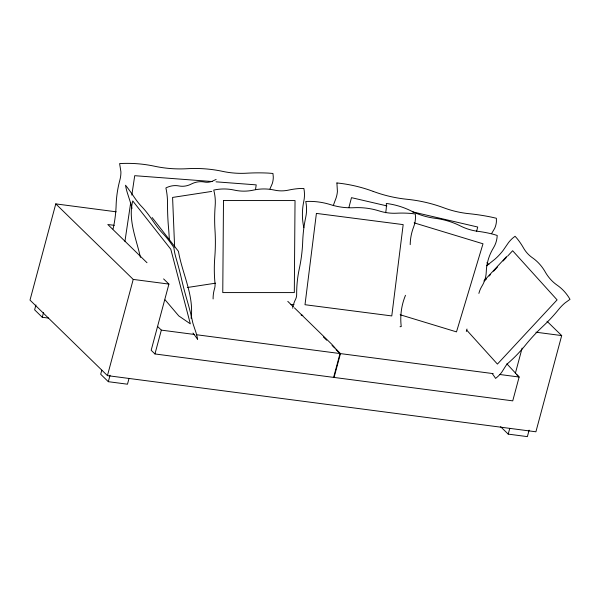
<?xml version="1.0" encoding="UTF-8"?>
<svg xmlns="http://www.w3.org/2000/svg" width="600" height="600" viewBox="0 0 600 600"><rect width="100%" height="100%" fill="white"/><g stroke="black" fill="none" stroke-linecap="round" stroke-linejoin="round"><path stroke-width="0.9" d="M191.1 318.308C194.153 295.44 182.227 273.495 178.447 251.362L152.153 217.553M124.935 241.365L130.725 202.515M131.828 195.112L134.722 175.688L212.288 181.545M255.525 189.495L256.215 184.868L216.03 181.83M348.885 207.585L351.487 197.663L386.903 205.905M476.535 231.54L477.72 227.032L412.327 211.815M116.19 211.808L55.778 203.888L30 300.105L107.438 375.623L535.905 431.79L561.69 335.58L547.005 321.255M35.925 304.972L34.627 309.825L42.263 317.272L48.645 318.105M42.263 317.272L43.56 312.42M101.767 370.207L100.688 374.25L108.323 381.69L127.477 384.202L128.993 378.54M107.438 375.623L133.222 279.413L55.778 203.888M108.323 381.69L110.055 375.225M163.597 278.91L168.915 284.093L151.178 350.28L154.95 353.955L333.623 377.385L340.013 353.55L331.725 344.22L294.45 307.86M154.95 353.955L161.333 330.127L157.56 326.445M336.683 349.928L340.455 353.603L334.065 377.438L512.737 400.86L519.127 377.032L506.85 363.803M515.355 373.35L522.112 348.112M529.11 430.155L527.377 436.627L508.222 434.115L509.737 428.452M269.97 188.925L272.272 183.593A19.612 17.595 -62.6 0 0 273.278 176.835L272.94 173.453L268.11 173.085A236.715 212.34 -62.6 0 0 246.788 173.197A107.415 96.352 -62.6 0 1 222.608 171.368A157.125 140.947 -62.6 0 0 187.238 168.705A145.23 130.275 -62.6 0 1 154.538 166.222A155.13 139.163 -62.6 0 0 119.618 163.59L120.907 171.81A28.207 25.297 -62.6 0 1 119.865 180.09A102 91.5 -62.6 0 0 116.13 205.147A116.227 104.265 -62.6 0 1 113.055 228.983M491.7 233.407L494.655 228.405A19.612 18.885 -52.6 0 0 496.403 221.745L496.395 218.272L491.37 217.11A236.715 227.925 -52.6 0 0 469.043 213.69A107.415 103.425 -52.6 0 1 443.918 207.847A157.125 151.282 -52.6 0 0 407.168 199.298A145.23 139.837 -52.6 0 1 373.2 191.392M483.877 280.987L506.752 256.38M485.34 280.103L486.607 278.737M489.15 276.007L490.418 274.635M493.59 271.222L497.4 267.127M503.115 260.978L506.287 257.565M507.555 256.2L512.64 250.733L557.092 299.888L497.423 364.087L466.74 330.165M211.748 191.422L172.583 197.43L174.615 247.058M187.275 287.52L215.513 283.185M114.315 225.353L107.812 224.505L146.993 262.718M133.222 279.413L168.915 284.093M535.912 332.197L561.69 335.58M161.333 330.127L194.663 334.493M196.515 334.74L340.013 353.55L336 349.635M340.455 353.603L493.207 373.627M499.688 374.483L519.127 377.032L516.615 374.572M414.143 222.855L483 243.795L456.495 331.882L400.155 314.745M486.923 262.665L488.925 264.615M500.588 426.675L508.222 434.115M287.79 301.373L293.115 306.562M323.392 336.975L326.715 340.207M332.032 345.39L334.688 347.985M165.12 299.858L178.762 315.9L190.328 323.835L170.805 249.248L132.743 200.933C127.837 220.08 136.403 238.935 140.43 257.392M336.907 182.955L337.418 191.46A28.207 27.157 -52.6 0 1 335.483 199.642A102 98.212 -52.6 0 0 333.293 205.673M292.725 308.235A27.165 25.83 -85.2 0 1 295.447 299.565A10.89 10.357 -85.2 0 0 296.663 294.36A112.38 106.837 -85.2 0 1 299.303 268.718A149.887 142.493 -85.2 0 0 302.715 241.35A131.535 125.047 -85.2 0 1 305.715 217.335A36.33 34.537 -85.2 0 0 305.752 201.472A78.278 74.415 -85.2 0 1 330.697 204.697A73.275 69.66 -85.2 0 0 354.053 207.712A79.275 75.367 -85.2 0 1 379.32 210.983A54.195 51.525 -85.2 0 0 396.592 213.21A119.745 113.843 -85.2 0 1 411.84 213.525L415.29 213.968A25.237 23.992 -85.2 0 1 413.685 226.815A48.825 46.418 -85.2 0 0 410.205 244.657M301.125 315.112A76.56 72.78 -85.2 0 1 302.843 315.315M400.02 326.767A49.177 46.748 -85.2 0 0 401.243 326.505A58.703 55.807 -85.2 0 1 404.97 296.625A32.918 31.29 -85.2 0 0 405.457 295.298M213.105 298.957A27.165 21.12 -88.9 0 1 214.522 288.697A10.89 8.467 -88.9 0 0 215.017 283.388A112.38 87.36 -88.9 0 1 214.77 257.61A149.887 116.52 -88.9 0 0 214.987 230.032A131.535 102.248 -88.9 0 1 215.175 205.83A36.33 28.245 -88.9 0 0 213.728 190.095A78.278 60.847 -88.9 0 1 234.292 190.095A73.275 56.963 -88.9 0 0 253.545 190.095A79.275 61.627 -88.9 0 1 274.38 190.095A54.195 42.135 -88.9 0 0 288.615 190.095A119.745 93.09 -88.9 0 1 301.035 188.453L303.877 188.453A25.237 19.62 -88.9 0 1 303.78 201.397A48.825 37.957 -88.9 0 0 303.577 226.447A29.078 22.605 -88.9 0 1 303.803 227.663M294.038 304.403A49.177 38.227 -88.9 0 1 290.985 304.627M192.975 333.038A136.792 24.532 69.6 0 1 197.625 339.353L197.257 337.493A18.982 3.405 69.6 0 0 195.885 332.22L193.47 325.02A7.695 1.38 69.6 0 1 192.532 321.653A78.623 14.1 69.6 0 0 187.312 301.08A104.61 18.765 69.6 0 1 181.455 278.722A91.8 16.462 69.6 0 0 176.325 259.11A25.463 4.567 69.6 0 1 174.488 251.745L173.82 247.417A139.62 25.043 69.6 0 0 162.885 233.528A130.71 23.445 69.6 0 1 152.632 220.522A141.413 25.365 69.6 0 0 141.555 206.46A96.675 17.34 69.6 0 1 133.98 196.837A213.045 38.213 69.6 0 0 127.028 187.125L125.512 185.205L125.933 187.477A17.648 3.165 69.6 0 0 127.32 192.765L130.087 201.375A34.148 6.127 69.6 0 1 132.023 208.395M336.907 182.955A155.13 149.37 -52.6 0 1 373.192 191.4M385.635 212.737A36.33 36.142 89.6 0 0 386.325 203.46A78.278 77.873 89.6 0 1 411.51 211.118A73.275 72.9 89.6 0 0 435.097 218.288A79.275 78.87 89.6 0 1 460.612 226.05A54.195 53.918 89.6 0 0 478.058 231.353A119.745 119.137 89.6 0 1 493.725 234.397L497.213 235.462A25.237 25.102 89.6 0 1 493.478 247.853A48.825 48.578 89.6 0 0 486.27 271.822A29.078 28.928 89.6 0 1 481.972 286.103A26.332 26.197 89.6 0 0 478.882 293.407M466.327 331.485A58.703 58.403 89.6 0 1 467.01 329.04M216.142 179.453A119.745 59.46 89.8 0 0 213.555 180.637A54.195 26.91 89.8 0 1 204.495 182.032A79.275 39.367 89.8 0 0 191.235 184.065A73.275 36.39 89.8 0 1 178.972 185.947A78.278 38.865 89.8 0 0 165.885 187.958A36.33 18.045 89.8 0 1 167.528 203.498A131.535 65.317 89.8 0 0 168.517 227.632A149.887 74.43 89.8 0 1 169.297 239.04M492.54 374.077A136.792 74.903 -49.2 0 1 495.577 378.413L497.467 376.853A18.982 10.395 -49.2 0 0 501.705 372.308L505.725 365.955A7.695 4.215 -49.2 0 1 508.237 363.038A78.623 43.05 -49.2 0 0 525.24 345.375A104.61 57.278 -49.2 0 1 543.12 326.13A91.8 50.265 -49.2 0 0 558.817 309.248A25.463 13.942 -49.2 0 1 565.013 302.94L570 299.347A139.62 76.448 -49.2 0 0 557.22 285.225A130.71 71.573 -49.2 0 1 545.257 271.987A141.413 77.43 -49.2 0 0 532.312 257.685A96.675 52.935 -49.2 0 1 523.463 247.897A213.045 116.655 -49.2 0 0 516.817 238.23L515.055 236.272L512.67 238.17A17.648 9.668 -49.2 0 0 508.433 242.73L503.228 250.29A34.148 18.697 -49.2 0 1 495.037 259.103L487.665 264.968A20.332 11.137 -49.2 0 0 486.795 265.77M223.493 200.558L222.765 292.582L294.308 292.59L295.035 200.565L223.493 200.558M316.403 213.405L305.002 304.718L391.778 315.93L403.178 224.618L316.403 213.405"/></g></svg>
